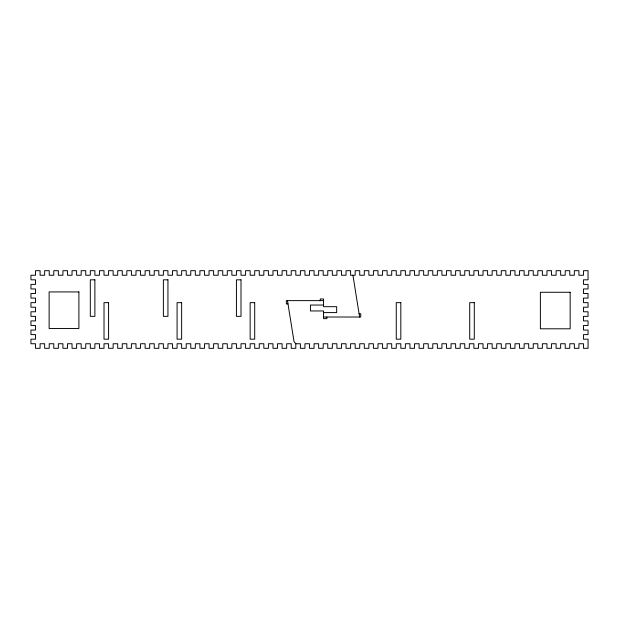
<?xml version="1.0" encoding="UTF-8"?>
<svg xmlns="http://www.w3.org/2000/svg" width="619" height="619" viewBox="0 0 619 619"><rect width="100%" height="100%" fill="white"/><g stroke="black" fill="none" stroke-linecap="round" stroke-linejoin="round"><path stroke-width="0.93" d="M323.551 300.625L286.365 300.625L286.365 303.906L288.005 303.906M323.551 305.051L310.428 305.051L310.428 310.955L323.551 310.955L323.551 318.661L326.824 318.661L326.824 317.021M323.551 312.595L336.666 312.595L336.666 306.691L323.551 306.691L323.551 298.985L320.271 298.985L320.271 300.625M359.097 313.74L360.73 313.74L360.73 317.021L323.551 317.021M295.805 343.746L300.37 343.746L300.37 348.311L304.935 348.311L304.935 343.746L309.5 343.746L309.5 348.311L314.065 348.311L314.065 343.746L318.63 343.746L318.63 348.311L323.195 348.311L323.195 343.746L327.768 343.746L327.768 348.311L332.333 348.311L332.333 343.746L336.898 343.746L336.898 348.311L341.464 348.311L341.464 343.746L346.029 343.746L346.029 348.311L350.594 348.311L350.594 343.746L355.167 343.746L355.167 348.311L359.732 348.311L359.732 343.746L364.297 343.746L364.297 348.311L368.862 348.311L368.862 343.746L373.427 343.746L373.427 348.311L377.992 348.311L377.992 343.746L382.565 343.746L382.565 348.311L387.13 348.311L387.13 343.746L391.695 343.746L391.695 348.311L396.261 348.311L396.261 343.746L400.826 343.746L400.826 348.311L405.391 348.311L405.391 343.746L409.964 343.746L409.964 348.311L414.529 348.311L414.529 343.746L419.094 343.746L419.094 348.311L423.659 348.311L423.659 343.746L428.224 343.746L428.224 348.311L432.789 348.311L432.789 343.746L437.362 343.746L437.362 348.311L441.927 348.311L441.927 343.746L446.492 343.746L446.492 348.311L451.058 348.311L451.058 343.746L455.623 343.746L455.623 348.311L460.188 348.311L460.188 343.746L464.761 343.746L464.761 348.311L469.326 348.311L469.326 343.746L473.891 343.746L473.891 348.311L478.456 348.311L478.456 343.746L483.021 343.746L483.021 348.311L487.586 348.311L487.586 343.746L492.159 343.746L492.159 348.311L496.724 348.311L496.724 343.746L501.289 343.746L501.289 348.311L505.855 348.311L505.855 343.746L510.42 343.746L510.42 348.311L514.985 348.311L514.985 343.746L519.558 343.746L519.558 348.311L524.123 348.311L524.123 343.746L528.688 343.746L528.688 348.311L533.253 348.311L533.253 343.746L537.818 343.746L537.818 348.311L542.383 348.311L542.383 343.746L546.956 343.746L546.956 348.311L551.521 348.311L551.521 343.746L556.086 343.746L556.086 348.311L560.652 348.311L560.652 343.746L565.217 343.746L565.217 348.311L569.782 348.311L569.782 343.746L574.355 343.746L574.355 348.311L578.92 348.311L578.92 343.746L583.485 343.746L583.485 348.311L588.05 348.311L588.05 339.181L583.485 339.181L583.485 334.616L588.05 334.616L588.05 330.051L583.485 330.051L583.485 325.486L588.05 325.486L588.05 320.913L583.485 320.913L583.485 316.348L588.05 316.348L588.05 311.783L583.485 311.783L583.485 307.217L588.05 307.217L588.05 302.652L583.485 302.652L583.485 298.087L588.05 298.087L588.05 293.514L583.485 293.514L583.485 288.949L588.05 288.949L588.05 284.384L583.485 284.384L583.485 279.819L588.05 279.819L588.05 270.689L583.485 270.689L583.485 275.254L578.92 275.254L578.92 270.689L574.355 270.689L574.355 275.254L569.782 275.254L569.782 270.689L565.217 270.689L565.217 275.254L560.652 275.254L560.652 270.689L556.086 270.689L556.086 275.254L551.521 275.254L551.521 270.689L546.956 270.689L546.956 275.254L542.383 275.254L542.383 270.689L537.818 270.689L537.818 275.254L533.253 275.254L533.253 270.689L528.688 270.689L528.688 275.254L524.123 275.254L524.123 270.689L519.558 270.689L519.558 275.254L514.985 275.254L514.985 270.689L510.42 270.689L510.42 275.254L505.855 275.254L505.855 270.689L501.289 270.689L501.289 275.254L496.724 275.254L496.724 270.689L492.159 270.689L492.159 275.254L487.586 275.254L487.586 270.689L483.021 270.689L483.021 275.254L478.456 275.254L478.456 270.689L473.891 270.689L473.891 275.254L469.326 275.254L469.326 270.689L464.761 270.689L464.761 275.254L460.188 275.254L460.188 270.689L455.623 270.689L455.623 275.254L451.058 275.254L451.058 270.689L446.492 270.689L446.492 275.254L441.927 275.254L441.927 270.689L437.362 270.689L437.362 275.254L432.789 275.254L432.789 270.689L428.224 270.689L428.224 275.254L423.659 275.254L423.659 270.689L419.094 270.689L419.094 275.254L414.529 275.254L414.529 270.689L409.964 270.689L409.964 275.254L405.391 275.254L405.391 270.689L400.826 270.689L400.826 275.254L396.261 275.254L396.261 270.689L391.695 270.689L391.695 275.254L387.13 275.254L387.13 270.689L382.565 270.689L382.565 275.254L377.992 275.254L377.992 270.689L373.427 270.689L373.427 275.254L368.862 275.254L368.862 270.689L364.297 270.689L364.297 275.254L359.732 275.254L359.732 270.689L355.167 270.689L355.167 275.254L350.594 275.254L350.594 270.689L346.029 270.689L346.029 275.254L341.464 275.254L341.464 270.689L336.898 270.689L336.898 275.254L332.333 275.254L332.333 270.689L327.768 270.689L327.768 275.254L323.195 275.254L323.195 270.689L318.63 270.689L318.63 275.254L314.065 275.254L314.065 270.689L309.5 270.689L309.5 275.254L304.935 275.254L304.935 270.689L300.37 270.689L300.37 275.254L295.805 275.254L295.805 270.689L291.232 270.689L291.232 275.254L286.667 275.254L286.667 270.689L282.102 270.689L282.102 275.254L277.536 275.254L277.536 270.689L272.971 270.689L272.971 275.254L268.406 275.254L268.406 270.689L263.833 270.689L263.833 275.254L259.268 275.254L259.268 270.689L254.703 270.689L254.703 275.254L250.138 275.254L250.138 270.689L245.573 270.689L245.573 275.254L241.008 275.254L241.008 270.689L236.435 270.689L236.435 275.254L231.87 275.254L231.87 270.689L227.305 270.689L227.305 275.254L222.739 275.254L222.739 270.689L218.174 270.689L218.174 275.254L213.609 275.254L213.609 270.689L209.036 270.689L209.036 275.254L204.471 275.254L204.471 270.689L199.906 270.689L199.906 275.254L195.341 275.254L195.341 270.689L190.776 270.689L190.776 275.254L186.211 275.254L186.211 270.689L181.638 270.689L181.638 275.254L177.073 275.254L177.073 270.689L172.508 270.689L172.508 275.254L167.942 275.254L167.942 270.689L163.377 270.689L163.377 275.254L158.812 275.254L158.812 270.689L154.239 270.689L154.239 275.254L149.674 275.254L149.674 270.689L145.109 270.689L145.109 275.254L140.544 275.254L140.544 270.689L135.979 270.689L135.979 275.254L131.414 275.254L131.414 270.689L126.841 270.689L126.841 275.254L122.276 275.254L122.276 270.689L117.711 270.689L117.711 275.254L113.145 275.254L113.145 270.689L108.58 270.689L108.58 275.254L104.015 275.254L104.015 270.689L99.442 270.689L99.442 275.254L94.877 275.254L94.877 270.689L90.312 270.689L90.312 275.254L85.747 275.254L85.747 270.689L81.182 270.689L81.182 275.254L76.617 275.254L76.617 270.689L72.044 270.689L72.044 275.254L67.479 275.254L67.479 270.689L62.914 270.689L62.914 275.254L58.348 275.254L58.348 270.689L53.783 270.689L53.783 275.254L49.218 275.254L49.218 270.689L44.645 270.689L44.645 275.254L40.08 275.254L40.08 270.689L35.515 270.689L35.515 275.254L30.95 275.254L30.95 279.819L35.515 279.819L35.515 284.384L30.95 284.384L30.95 288.949L35.515 288.949L35.515 293.514L30.95 293.514L30.95 298.087L35.515 298.087L35.515 302.652L30.95 302.652L30.95 307.217L35.515 307.217L35.515 311.783L30.95 311.783L30.95 316.348L35.515 316.348L35.515 320.913L30.95 320.913L30.95 325.486L35.515 325.486L35.515 330.051L30.95 330.051L30.95 334.616L35.515 334.616L35.515 339.181L30.95 339.181L30.95 343.746L35.515 343.746L35.515 348.311L40.08 348.311L40.08 343.746L44.645 343.746L44.645 348.311L49.218 348.311L49.218 343.746L53.783 343.746L53.783 348.311L58.348 348.311L58.348 343.746L62.914 343.746L62.914 348.311L67.479 348.311L67.479 343.746L72.044 343.746L72.044 348.311L76.617 348.311L76.617 343.746L81.182 343.746L81.182 348.311L85.747 348.311L85.747 343.746L90.312 343.746L90.312 348.311L94.877 348.311L94.877 343.746L99.442 343.746L99.442 348.311L104.015 348.311L104.015 343.746L108.58 343.746L108.58 348.311L113.145 348.311L113.145 343.746L117.711 343.746L117.711 348.311L122.276 348.311L122.276 343.746L126.841 343.746L126.841 348.311L131.414 348.311L131.414 343.746L135.979 343.746L135.979 348.311L140.544 348.311L140.544 343.746L145.109 343.746L145.109 348.311L149.674 348.311L149.674 343.746L154.239 343.746L154.239 348.311L158.812 348.311L158.812 343.746L163.377 343.746L163.377 348.311L167.942 348.311L167.942 343.746L172.508 343.746L172.508 348.311L177.073 348.311L177.073 343.746L181.638 343.746L181.638 348.311L186.211 348.311L186.211 343.746L190.776 343.746L190.776 348.311L195.341 348.311L195.341 343.746L199.906 343.746L199.906 348.311L204.471 348.311L204.471 343.746L209.036 343.746L209.036 348.311L213.609 348.311L213.609 343.746L218.174 343.746L218.174 348.311L222.739 348.311L222.739 343.746L227.305 343.746L227.305 348.311L231.87 348.311L231.87 343.746L236.435 343.746L236.435 348.311L241.008 348.311L241.008 343.746L245.573 343.746L245.573 348.311L250.138 348.311L250.138 343.746L254.703 343.746L254.703 348.311L259.268 348.311L259.268 343.746L263.833 343.746L263.833 348.311L268.406 348.311L268.406 343.746L272.971 343.746L272.971 348.311L277.536 348.311L277.536 343.746L282.102 343.746L282.102 348.311L286.667 348.311L286.667 343.746L291.232 343.746L291.232 348.311L295.805 348.311L295.805 343.746L294.033 341.618L287.479 300.625M352.412 275.254L353.062 276.035L359.616 317.021M94.877 279.819L90.312 279.819L90.312 316.348L94.877 316.348L94.877 279.819M167.942 279.819L163.377 279.819L163.377 316.348L167.942 316.348L167.942 279.819M241.008 279.819L236.435 279.819L236.435 316.348L241.008 316.348L241.008 279.819M78.899 291.928L49.125 291.928L49.125 328.457L78.899 328.457L78.899 291.928M570.153 292.269L540.379 292.269L540.379 328.797L570.153 328.797L570.153 292.269M108.58 302.652L104.015 302.652L104.015 339.181L108.58 339.181L108.58 302.652M181.638 302.652L177.073 302.652L177.073 339.181L181.638 339.181L181.638 302.652M254.703 302.652L250.138 302.652L250.138 339.181L254.703 339.181L254.703 302.652M400.826 302.652L396.261 302.652L396.261 339.181L400.826 339.181L400.826 302.652M474.293 302.652L469.72 302.652L469.72 339.181L474.293 339.181L474.293 302.652"/></g></svg>
